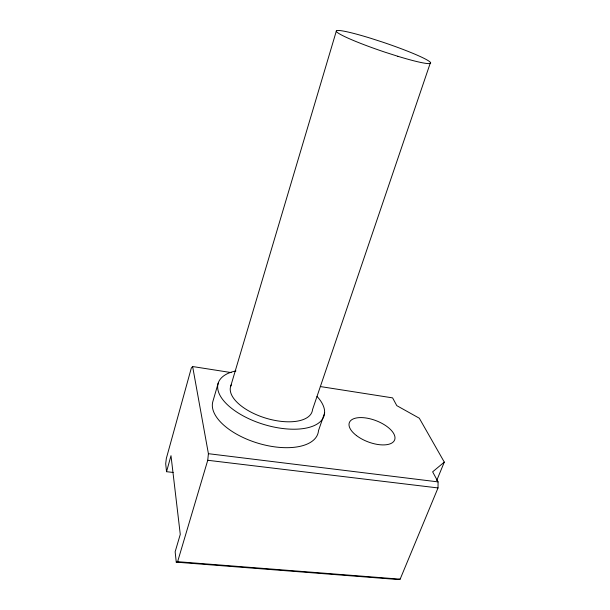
<?xml version="1.0" encoding="UTF-8"?>
<svg xmlns="http://www.w3.org/2000/svg" width="610" height="610" viewBox="0 0 610 610"><rect width="100%" height="100%" fill="white"/><g stroke="black" fill="none" stroke-linecap="round" stroke-linejoin="round"><path stroke-width="0.91" d="M173.171 472.453L166.545 471.698L170.998 455.693L180.27 534.383L175.146 551.783L176.259 562.161L397.674 579.5L400.145 579.164L438.018 487.939L438.079 481.892L432.635 471.835L444.301 462.113L419.306 418.216L396.797 405.642L392.596 397.88L320.303 386.549M176.259 562.161L177.624 561.68L207.743 460.275L208.406 453.688L192.63 366.534L231.121 372.573M218.235 383.065L212.951 401.197A54.923 26.855 17 0 0 260.256 443.866A54.923 26.855 17 0 0 318.496 430.622L324.596 413M230.61 386.542L336.339 31.057M430.477 62.494L312.534 409.607A42.639 20.008 17.1 0 1 265.861 418.17A42.639 20.008 17.1 0 1 231.243 384.918M436.684 480.573L444.301 462.113M192.63 366.534L191.326 368.028L166.332 458.445L165.699 463.806L166.545 471.698M177.624 561.68L400.145 579.164M207.743 460.275L438.018 487.939M208.406 453.688L438.079 481.892M317.017 396.431A55.396 26.016 17.1 0 1 301.31 428.83A55.396 26.016 17.1 0 1 228.834 406.031A55.396 26.016 17.1 0 1 235.94 370.926M397.872 56.295L385.131 52.224A49.768 4.384 18.8 0 1 336.88 32.055A49.768 4.384 18.8 0 1 370.842 38.323L382.424 42.052A49.768 4.384 18.8 0 1 429.974 61.93A49.768 4.384 18.8 0 1 397.872 56.295M356.415 435.525A24.24 11.331 20.9 0 0 394.441 440.359A24.24 11.331 20.9 0 0 365.146 417.873A24.24 11.331 20.9 0 0 356.415 435.525"/></g></svg>
